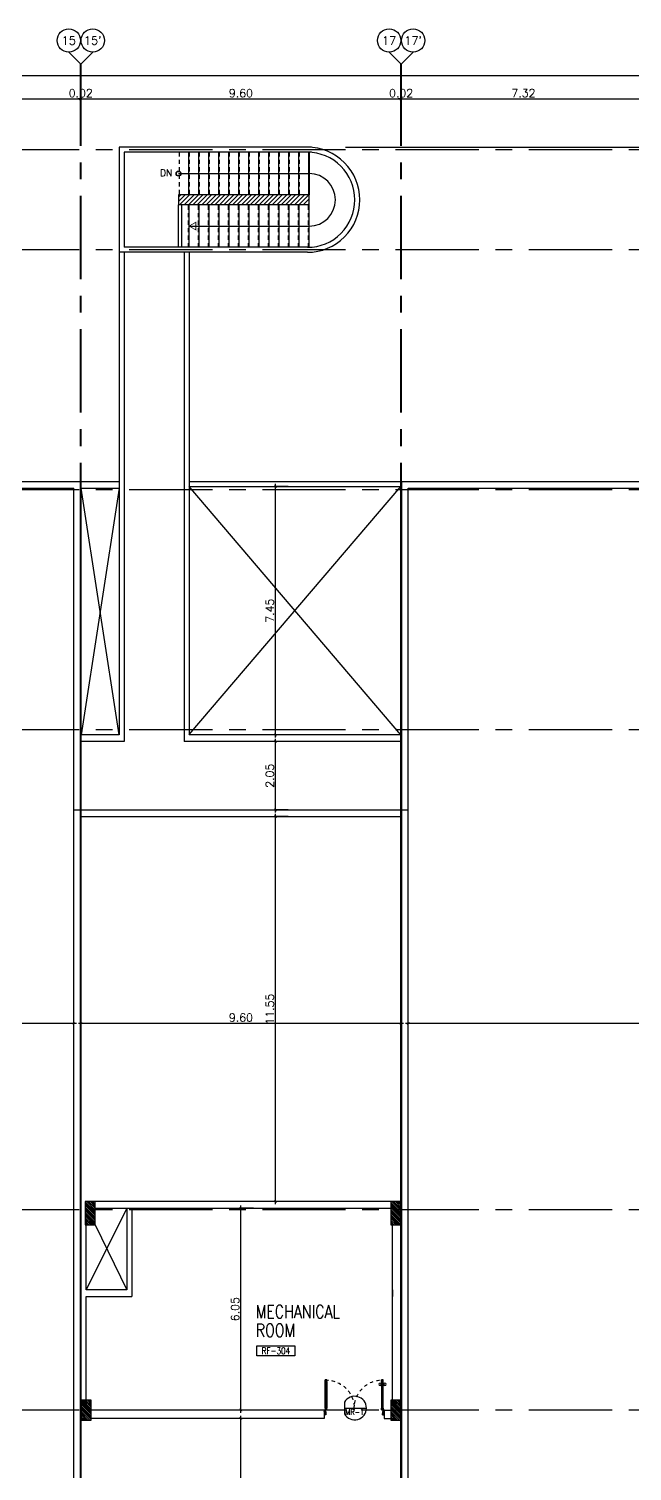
# Model space of a CAD drawing. Extents: x 88854 to 89144, y 39922 to 40011.
# Drawn here: x 89089.3 to 89107.41, y 39967.78 to 40011.04 of the extents above; entities that cross this region are included whole.
import ezdxf
from ezdxf.enums import TextEntityAlignment as Align

# ---------------------------------------------------------------- set-up
doc = ezdxf.new("R2010")
doc.units = 0
doc.header["$MEASUREMENT"] = 0
doc.header["$PDMODE"] = 34
for name, pattern in [('CENTERX2', [4, 2.5, -0.5, 0.5, -0.5]), ('HIDDEN', [0.375, 0.25, -0.125]), ('HIDDEN2', [0.1875, 0.125, -0.0625])]:
    doc.linetypes.add(name, pattern=pattern)
doc.layers.get('0').update_dxf_attribs({"linetype": 'CONTINUOUS'})
doc.layers.get('DEFPOINTS').update_dxf_attribs({"linetype": 'CONTINUOUS'})
for name, color, linetype in [('AX-CR', 2, 'CONTINUOUS'), ('AX-DIM', 4, 'CONTINUOUS'), ('AX-TXT', 2, 'CONTINUOUS'), ('AXES', 11, 'CENTERX2'), ('COL', 6, 'CONTINUOUS'), ('DOOR', 7, 'CONTINUOUS'), ('DOOR-CR', 4, 'CONTINUOUS'), ('DOOR-NO', 3, 'CONTINUOUS'), ('EJ', 9, 'CONTINUOUS'), ('HAT', 8, 'CONTINUOUS'), ('Hatch', 11, 'CONTINUOUS'), ('RM-BOX', 4, 'CONTINUOUS'), ('RM-NAME', 5, 'CONTINUOUS'), ('RM-NO', 5, 'CONTINUOUS'), ('ROOF', 2, 'CONTINUOUS'), ('SHAFT', 4, 'CONTINUOUS'), ('STR', 5, 'CONTINUOUS'), ('TXT', 2, 'CONTINUOUS'), ('WALL', 2, 'CONTINUOUS')]:
    doc.layers.add(name, color=color, linetype=linetype)
doc.styles.add('ROMANS', font='ROMANS.shx')
doc.dimstyles.new('DIM-OUT', dxfattribs={"dimscale": 0, "dimtxt": 0.24, "dimasz": 0.08, "dimexe": 0.02, "dimexo": 0.02, "dimgap": 0.05, "dimtad": 1, "dimzin": 0, "dimdsep": 46, "dimtxsty": 'ROMANS', "dimblk1": 'ARCHTICK', "dimblk2": 'ARCHTICK', "dimsah": 1, "dimcen": 0.01, "dimdle": 0.08, "dimclrd": 4, "dimclre": 4, "dimclrt": 2, "dimadec": 0, "dimazin": 0, "dimtp": 2, "dimtm": 2, "dimtfac": 0.114286, "dimtix": 1, "dimtmove": 2, "dimatfit": 3, "dimldrblk": 'ARCHTICK', "dimfxl": 0, "dimtolj": 1, "dimtzin": 0, "dimarcsym": 0})

# ---------------------------------------------------------------- blocks, each defined once
blk = doc.blocks.new('RM1')
at = {"layer": 'RM-BOX'}
blk.add_lwpolyline([(570, -200), (-570, -200), (-570, -500), (570, -500)], close=True, dxfattribs=at)
at = {"layer": 'RM-NAME', "style": 'ROMANS'}
for tag, p in [('ROOMNAME1', (0, 324)), ('ROOMNAME2', (0, 0))]:
    blk.add_attdef(tag, text='', height=200, dxfattribs=at).set_placement(p, align=Align.MIDDLE)
at = {"layer": 'RM-NO', "style": 'ROMANS', "width": 0.8}
blk.add_attdef('ROOMNO', text='', height=200, dxfattribs=at).set_placement((0, -350), align=Align.MIDDLE)
blk = doc.blocks.new('DD1')
at = {"layer": 'DOOR-CR'}
blk.add_line((-308, 0), (353, 0), dxfattribs=at)
blk.add_lwpolyline([(-308, -173, 3.820224), (-308, 173)], format="xyb", close=True, dxfattribs=at)
at = {"layer": 'DOOR-NO', "style": 'ROMANS', "width": 0.8}
for tag, p in [('G', (0, 142)), ('000', (0, -141))]:
    blk.add_attdef(tag, text='', height=204, dxfattribs=at).set_placement(p, align=Align.MIDDLE)
blk = doc.blocks.new('A$C272A55A0')
at = {"layer": 'DOOR', "color": 0, "linetype": 'ByBlock'}
for p, q in [((0, 900), (0, 1050)), ((50, 1050), (0, 1050)), ((0, 900), (25, 900)), ((25, 950), (50, 950)), ((25, 900), (25, 950)), ((75, 900), (25, 900)), ((25, 850), (25, 900)), ((58, 870), (42, 870)), ((42, 870), (42, 850)), ((50, 950), (50, 1050)), ((58, 850), (58, 870)), ((75, 900), (75, 850)), ((1725, 900), (1775, 900)), ((1725, 900), (1725, 850)), ((1742, 870), (1758, 870)), ((1742, 850), (1742, 870)), ((1750, 950), (1750, 1050)), ((1750, 1050), (1800, 1050)), ((1775, 950), (1750, 950)), ((1758, 870), (1758, 850)), ((1775, 900), (1775, 950)), ((1800, 900), (1775, 900)), ((1775, 850), (1775, 900)), ((1800, 1050), (1800, 900)), ((42, 850), (25, 850)), ((75, 850), (58, 850)), ((1725, 850), (1742, 850)), ((1758, 850), (1775, 850)), ((25, 50), (42, 50)), ((25, 50), (25, 0)), ((25, 0), (75, 0)), ((75, 0), (25, 0)), ((42, 50), (42, 30)), ((42, 30), (58, 30)), ((58, 50), (75, 50)), ((58, 50), (58, 30)), ((75, 50), (75, 0)), ((1718, 160), (1709, 160)), ((1709, 95), (1709, 160)), ((1718, 95), (1709, 95)), ((1725, 173), (1718, 173)), ((1718, 173), (1718, 83)), ((1718, 95), (1718, 160)), ((1725, 83), (1718, 83)), ((1742, 50), (1725, 50)), ((1725, 50), (1725, 0)), ((1775, 0), (1725, 0)), ((1725, 0), (1775, 0)), ((1742, 50), (1742, 30)), ((1758, 30), (1742, 30)), ((1775, 50), (1758, 50)), ((1758, 50), (1758, 30)), ((1775, 173), (1782, 173)), ((1775, 83), (1782, 83)), ((1775, 50), (1775, 0)), ((1782, 173), (1782, 83)), ((1782, 160), (1791, 160)), ((1782, 95), (1782, 160)), ((1782, 95), (1791, 95)), ((1791, 95), (1791, 160))]:
    blk.add_line(p, q, dxfattribs=at)
at = {"layer": 'DOOR', "color": 9, "linetype": 'ByBlock'}
for p, q in [((50, 1050), (0, 1010)), ((50, 1050), (0, 937)), ((50, 1050), (37, 950)), ((1750, 1050), (1800, 1010)), ((1750, 1050), (1800, 937)), ((1750, 1050), (1763, 950))]:
    blk.add_line(p, q, dxfattribs=at)
at = {"layer": 'DOOR', "linetype": 'ByBlock'}
for p, q in [((25, 850), (25, 50)), ((42, 850), (42, 50)), ((58, 850), (58, 50)), ((75, 50), (75, 850)), ((1725, 50), (1725, 850)), ((1742, 850), (1742, 50)), ((1758, 850), (1758, 50)), ((1775, 850), (1775, 50))]:
    blk.add_line(p, q, dxfattribs=at)
at = {"layer": 'DOOR', "color": 0, "linetype": 'ByBlock'}
for centre in [(1676, 128), (1824, 128)]:
    blk.add_circle(centre, 32.4, dxfattribs=at)
at = {"layer": 'DOOR', "color": 9, "linetype": 'ByBlock'}
for centre, radius, start, end in [((50, 1050), 54.4, 203.2074, 270), ((50, 1050), 74.4, 227.7764, 270), ((50, 1050), 94.4, 238.0182, 270), ((50, 1050), 114, 244.0838, 257.3774), ((50, 1050), 134, 248.1598, 259.28), ((50, 1050), 154, 251.1053, 256.2858), ((50, 1050), 34.4, 180, 270), ((50, 1050), 14.4, 180, 270), ((1750, 1050), 14.4, 270, 0), ((1750, 1050), 34.4, 270, 0), ((1750, 1050), 54.4, 270, 336.7926), ((1750, 1050), 74.4, 270, 312.2236), ((1750, 1050), 94.4, 270, 301.9818), ((1750, 1050), 114, 282.6226, 295.9162), ((1750, 1050), 134, 280.72, 291.8402), ((1750, 1050), 154, 283.7142, 288.8947)]:
    blk.add_arc(centre, radius, start, end, dxfattribs=at)
at = {"layer": 'DOOR', "linetype": 'HIDDEN', "ltscale": 0.5}
for centre, start, end in [((50, 851), 268.3174, 3.2965), ((1750, 851), 176.7035, 271.6826)]:
    blk.add_arc(centre, 851, start, end, dxfattribs=at)
at = {"layer": 'WALL', "linetype": 'ByBlock'}
blk.add_line((1800, 900), (1800, 1050), dxfattribs=at)
blk = doc.blocks.new('_ARCHTICK')
at = {"color": 0, "linetype": 'ByBlock', "const_width": 0.15}
blk.add_lwpolyline([(-0.5, -0.5), (0.5, 0.5)], dxfattribs=at)
blk = doc.blocks.new('*D160')
at = {"layer": 'AX-DIM', "color": 4, "lineweight": -2}
for p, q in [((89097.082, 39997.309), (89096.682, 39997.309)), ((89096.702, 39989.779), (89096.702, 39997.389)), ((89097.082, 39989.859), (89096.682, 39989.859))]:
    blk.add_line(p, q, dxfattribs=at)
at = {"layer": 'DEFPOINTS', "color": 0}
for p in [(89096.702, 39997.309), (89097.102, 39997.309), (89097.102, 39989.859)]:
    blk.add_point(p, dxfattribs=at)
at = {"layer": 'AX-DIM', "color": 4, "lineweight": -2, "xscale": 0.08, "yscale": 0.08, "zscale": 0.08}
for p, rotation in [((89096.702, 39997.309), 90), ((89096.702, 39989.859), 270)]:
    blk.add_blockref('_ARCHTICK', p, dxfattribs=dict(at, rotation=rotation))
at = {"layer": 'AX-DIM', "color": 2, "insert": (89096.532, 39993.584), "char_height": 0.24, "attachment_point": 5, "rotation": 90, "style": 'ROMANS'}
blk.add_mtext('\\A1;7.45', dxfattribs=at)
blk = doc.blocks.new('*D161')
at = {"layer": 'AX-DIM', "color": 4, "lineweight": -2}
for p, q in [((89097.082, 39989.659), (89096.682, 39989.659)), ((89096.702, 39987.529), (89096.702, 39989.739)), ((89097.082, 39987.609), (89096.682, 39987.609))]:
    blk.add_line(p, q, dxfattribs=at)
at = {"layer": 'DEFPOINTS', "color": 0}
for p in [(89096.702, 39989.659), (89097.102, 39989.659), (89097.102, 39987.609)]:
    blk.add_point(p, dxfattribs=at)
at = {"layer": 'AX-DIM', "color": 4, "lineweight": -2, "xscale": 0.08, "yscale": 0.08, "zscale": 0.08}
for p, rotation in [((89096.702, 39989.659), 90), ((89096.702, 39987.609), 270)]:
    blk.add_blockref('_ARCHTICK', p, dxfattribs=dict(at, rotation=rotation))
at = {"layer": 'AX-DIM', "color": 2, "insert": (89096.532, 39988.634), "char_height": 0.24, "attachment_point": 5, "rotation": 90, "style": 'ROMANS'}
blk.add_mtext('\\A1;2.05', dxfattribs=at)
blk = doc.blocks.new('*D162')
at = {"layer": 'AX-DIM', "color": 4, "lineweight": -2}
for p, q in [((89097.082, 39987.409), (89096.682, 39987.409)), ((89096.702, 39975.779), (89096.702, 39987.489)), ((89097.082, 39975.859), (89096.682, 39975.859))]:
    blk.add_line(p, q, dxfattribs=at)
at = {"layer": 'DEFPOINTS', "color": 0}
for p in [(89096.702, 39987.409), (89097.102, 39987.409), (89097.102, 39975.859)]:
    blk.add_point(p, dxfattribs=at)
at = {"layer": 'AX-DIM', "color": 4, "lineweight": -2, "xscale": 0.08, "yscale": 0.08, "zscale": 0.08}
for p, rotation in [((89096.702, 39987.409), 90), ((89096.702, 39975.859), 270)]:
    blk.add_blockref('_ARCHTICK', p, dxfattribs=dict(at, rotation=rotation))
at = {"layer": 'AX-DIM', "color": 2, "insert": (89096.532, 39981.634), "char_height": 0.24, "attachment_point": 5, "rotation": 90, "style": 'ROMANS'}
blk.add_mtext('\\A1;11.55', dxfattribs=at)
blk = doc.blocks.new('*D163')
at = {"layer": 'AX-DIM', "color": 4, "lineweight": -2}
for p, q in [((89096.04, 39975.659), (89095.64, 39975.659)), ((89095.66, 39969.529), (89095.66, 39975.739)), ((89096.04, 39969.609), (89095.64, 39969.609))]:
    blk.add_line(p, q, dxfattribs=at)
at = {"layer": 'DEFPOINTS', "color": 0}
for p in [(89095.66, 39975.659), (89096.06, 39975.659), (89096.06, 39969.609)]:
    blk.add_point(p, dxfattribs=at)
at = {"layer": 'AX-DIM', "color": 4, "lineweight": -2, "xscale": 0.08, "yscale": 0.08, "zscale": 0.08}
for p, rotation in [((89095.66, 39975.659), 90), ((89095.66, 39969.609), 270)]:
    blk.add_blockref('_ARCHTICK', p, dxfattribs=dict(at, rotation=rotation))
at = {"layer": 'AX-DIM', "color": 2, "insert": (89095.49, 39972.634), "char_height": 0.24, "attachment_point": 5, "rotation": 90, "style": 'ROMANS'}
blk.add_mtext('\\A1;6.05', dxfattribs=at)
blk = doc.blocks.new('*D164')
at = {"layer": 'AX-DIM', "color": 4, "lineweight": -2}
for p, q in [((89096.04, 39969.359), (89095.64, 39969.359)), ((89095.66, 39959.759), (89095.66, 39969.439)), ((89096.04, 39959.839), (89095.64, 39959.839))]:
    blk.add_line(p, q, dxfattribs=at)
at = {"layer": 'DEFPOINTS', "color": 0}
for p in [(89095.66, 39969.359), (89096.06, 39969.359), (89096.06, 39959.839)]:
    blk.add_point(p, dxfattribs=at)
at = {"layer": 'AX-DIM', "color": 4, "lineweight": -2, "xscale": 0.08, "yscale": 0.08, "zscale": 0.08}
for p, rotation in [((89095.66, 39969.359), 90), ((89095.66, 39959.839), 270)]:
    blk.add_blockref('_ARCHTICK', p, dxfattribs=dict(at, rotation=rotation))
at = {"layer": 'AX-DIM', "color": 2, "insert": (89095.49, 39964.599), "char_height": 0.24, "attachment_point": 5, "rotation": 90, "style": 'ROMANS'}
blk.add_mtext('\\A1;9.52', dxfattribs=at)
blk = doc.blocks.new('*D188')
at = {"layer": 'AX-DIM', "color": 4, "lineweight": -2}
for p, q in [((89100.605, 39981.209), (89133.015, 39981.209)), ((89100.685, 39980.829), (89100.685, 39981.229)), ((89132.935, 39980.829), (89132.935, 39981.229))]:
    blk.add_line(p, q, dxfattribs=at)
at = {"layer": 'DEFPOINTS', "color": 0}
for p in [(89132.935, 39981.209), (89100.685, 39980.809), (89132.935, 39980.809)]:
    blk.add_point(p, dxfattribs=at)
at = {"layer": 'AX-DIM', "color": 4, "lineweight": -2, "xscale": 0.08, "yscale": 0.08, "zscale": 0.08, "rotation": 180}
blk.add_blockref('_ARCHTICK', (89100.685, 39981.209), dxfattribs=at)
at = {"layer": 'AX-DIM', "color": 4, "lineweight": -2, "xscale": 0.08, "yscale": 0.08, "zscale": 0.08}
blk.add_blockref('_ARCHTICK', (89132.935, 39981.209), dxfattribs=at)
at = {"layer": 'AX-DIM', "color": 2, "insert": (89116.81, 39981.379), "char_height": 0.24, "attachment_point": 5, "style": 'ROMANS'}
blk.add_mtext('\\A1;32.25', dxfattribs=at)
blk = doc.blocks.new('*D189')
at = {"layer": 'AX-DIM', "color": 4, "lineweight": -2}
for p, q in [((89090.785, 39981.21), (89100.545, 39981.21)), ((89090.865, 39980.83), (89090.865, 39981.23)), ((89100.465, 39980.83), (89100.465, 39981.23))]:
    blk.add_line(p, q, dxfattribs=at)
at = {"layer": 'DEFPOINTS', "color": 0}
for p in [(89100.465, 39981.21), (89090.865, 39980.81), (89100.465, 39980.81)]:
    blk.add_point(p, dxfattribs=at)
at = {"layer": 'AX-DIM', "color": 4, "lineweight": -2, "xscale": 0.08, "yscale": 0.08, "zscale": 0.08, "rotation": 180}
blk.add_blockref('_ARCHTICK', (89090.865, 39981.21), dxfattribs=at)
at = {"layer": 'AX-DIM', "color": 4, "lineweight": -2, "xscale": 0.08, "yscale": 0.08, "zscale": 0.08}
blk.add_blockref('_ARCHTICK', (89100.465, 39981.21), dxfattribs=at)
at = {"layer": 'AX-DIM', "color": 2, "insert": (89095.665, 39981.38), "char_height": 0.24, "attachment_point": 5, "style": 'ROMANS'}
blk.add_mtext('\\A1;9.60', dxfattribs=at)
blk = doc.blocks.new('*D190')
at = {"layer": 'AX-DIM', "color": 4, "lineweight": -2}
for p, q in [((89058.69, 39981.21), (89090.725, 39981.21)), ((89058.77, 39980.83), (89058.77, 39981.23)), ((89090.645, 39980.83), (89090.645, 39981.23))]:
    blk.add_line(p, q, dxfattribs=at)
at = {"layer": 'DEFPOINTS', "color": 0}
for p in [(89090.645, 39981.21), (89058.77, 39980.81), (89090.645, 39980.81)]:
    blk.add_point(p, dxfattribs=at)
at = {"layer": 'AX-DIM', "color": 4, "lineweight": -2, "xscale": 0.08, "yscale": 0.08, "zscale": 0.08, "rotation": 180}
blk.add_blockref('_ARCHTICK', (89058.77, 39981.21), dxfattribs=at)
at = {"layer": 'AX-DIM', "color": 4, "lineweight": -2, "xscale": 0.08, "yscale": 0.08, "zscale": 0.08}
blk.add_blockref('_ARCHTICK', (89090.645, 39981.21), dxfattribs=at)
at = {"layer": 'AX-DIM', "color": 2, "insert": (89074.708, 39981.38), "char_height": 0.24, "attachment_point": 5, "style": 'ROMANS'}
blk.add_mtext('\\A1;31.88', dxfattribs=at)
blk = doc.blocks.new('*D193')
at = {"layer": 'AX-DIM', "color": 4, "lineweight": -2}
for p, q in [((89100.405, 40008.938), (89107.89, 40008.938)), ((89100.485, 40008.558), (89100.485, 40008.958)), ((89107.81, 40008.558), (89107.81, 40008.958))]:
    blk.add_line(p, q, dxfattribs=at)
at = {"layer": 'DEFPOINTS', "color": 0}
for p in [(89107.81, 40008.938), (89100.485, 40008.538), (89107.81, 40008.538)]:
    blk.add_point(p, dxfattribs=at)
at = {"layer": 'AX-DIM', "color": 4, "lineweight": -2, "xscale": 0.08, "yscale": 0.08, "zscale": 0.08, "rotation": 180}
blk.add_blockref('_ARCHTICK', (89100.485, 40008.938), dxfattribs=at)
at = {"layer": 'AX-DIM', "color": 4, "lineweight": -2, "xscale": 0.08, "yscale": 0.08, "zscale": 0.08}
blk.add_blockref('_ARCHTICK', (89107.81, 40008.938), dxfattribs=at)
at = {"layer": 'AX-DIM', "color": 2, "insert": (89104.148, 40009.108), "char_height": 0.24, "attachment_point": 5, "style": 'ROMANS'}
blk.add_mtext('\\A1;7.32', dxfattribs=at)
blk = doc.blocks.new('C11')
at = {"layer": 'HAT'}
h = blk.add_hatch(dxfattribs=at)
h.set_pattern_fill('ANSI31', color=256, scale=300, style=0)
h.set_pattern_definition([(45, (-248556.182, -75061.005), (-26.5165043, 26.5165043), [])])
h.paths.add_polyline_path([(300, 700), (0, 700), (0, 350), (300, 350)])
h.paths.add_polyline_path([(300, 350), (0, 350), (0, 0), (300, 0)])
at = {"layer": 'COL'}
blk.add_lwpolyline([(300, 700), (300, 0), (0, 0), (0, 700)], close=True, dxfattribs=at)
blk = doc.blocks.new('AXU')
at = {"layer": 'AX-CR'}
blk.add_circle((0, 350), 350, dxfattribs=at)
at = {"layer": 'AX-TXT', "style": 'ROMANS'}
blk.add_attdef('AX', text='', height=250, dxfattribs=at).set_placement((0, 350), align=Align.MIDDLE)
blk = doc.blocks.new('*D240')
at = {"layer": 'AX-DIM', "color": 4, "lineweight": -2}
for p, q in [((89100.465, 40008.938), (89100.385, 40008.938)), ((89100.465, 40008.558), (89100.465, 40008.958)), ((89100.465, 40008.938), (89100.485, 40008.938)), ((89100.485, 40008.558), (89100.485, 40008.958)), ((89100.485, 40008.938), (89100.565, 40008.938))]:
    blk.add_line(p, q, dxfattribs=at)
at = {"layer": 'DEFPOINTS', "color": 0}
for p in [(89100.485, 40008.938), (89100.465, 40008.538), (89100.485, 40008.538)]:
    blk.add_point(p, dxfattribs=at)
at = {"layer": 'AX-DIM', "color": 4, "lineweight": -2, "xscale": 0.08, "yscale": 0.08, "zscale": 0.08}
blk.add_blockref('_ARCHTICK', (89100.465, 40008.938), dxfattribs=at)
at = {"layer": 'AX-DIM', "color": 4, "lineweight": -2, "xscale": 0.08, "yscale": 0.08, "zscale": 0.08, "rotation": 180}
blk.add_blockref('_ARCHTICK', (89100.485, 40008.938), dxfattribs=at)
at = {"layer": 'AX-DIM', "color": 2, "insert": (89100.475, 40009.108), "char_height": 0.24, "attachment_point": 5, "style": 'ROMANS'}
blk.add_mtext('\\A1;0.02', dxfattribs=at)
blk = doc.blocks.new('*D241')
at = {"layer": 'AX-DIM', "color": 4, "lineweight": -2}
for p, q in [((89090.845, 40008.938), (89090.765, 40008.938)), ((89090.845, 40008.558), (89090.845, 40008.958)), ((89090.845, 40008.938), (89090.865, 40008.938)), ((89090.865, 40008.558), (89090.865, 40008.958)), ((89090.865, 40008.938), (89090.945, 40008.938))]:
    blk.add_line(p, q, dxfattribs=at)
at = {"layer": 'DEFPOINTS', "color": 0}
for p in [(89090.865, 40008.938), (89090.845, 40008.538), (89090.865, 40008.538)]:
    blk.add_point(p, dxfattribs=at)
at = {"layer": 'AX-DIM', "color": 4, "lineweight": -2, "xscale": 0.08, "yscale": 0.08, "zscale": 0.08}
blk.add_blockref('_ARCHTICK', (89090.845, 40008.938), dxfattribs=at)
at = {"layer": 'AX-DIM', "color": 4, "lineweight": -2, "xscale": 0.08, "yscale": 0.08, "zscale": 0.08, "rotation": 180}
blk.add_blockref('_ARCHTICK', (89090.865, 40008.938), dxfattribs=at)
at = {"layer": 'AX-DIM', "color": 2, "insert": (89090.855, 40009.108), "char_height": 0.24, "attachment_point": 5, "style": 'ROMANS'}
blk.add_mtext('\\A1;0.02', dxfattribs=at)
blk = doc.blocks.new('*D242')
at = {"layer": 'AX-DIM', "color": 4, "lineweight": -2}
for p, q in [((89090.785, 40008.938), (89100.545, 40008.938)), ((89090.865, 40008.558), (89090.865, 40008.958)), ((89100.465, 40008.558), (89100.465, 40008.958))]:
    blk.add_line(p, q, dxfattribs=at)
at = {"layer": 'DEFPOINTS', "color": 0}
for p in [(89100.465, 40008.938), (89090.865, 40008.538), (89100.465, 40008.538)]:
    blk.add_point(p, dxfattribs=at)
at = {"layer": 'AX-DIM', "color": 4, "lineweight": -2, "xscale": 0.08, "yscale": 0.08, "zscale": 0.08, "rotation": 180}
blk.add_blockref('_ARCHTICK', (89090.865, 40008.938), dxfattribs=at)
at = {"layer": 'AX-DIM', "color": 4, "lineweight": -2, "xscale": 0.08, "yscale": 0.08, "zscale": 0.08}
blk.add_blockref('_ARCHTICK', (89100.465, 40008.938), dxfattribs=at)
at = {"layer": 'AX-DIM', "color": 2, "insert": (89095.665, 40009.108), "char_height": 0.24, "attachment_point": 5, "style": 'ROMANS'}
blk.add_mtext('\\A1;9.60', dxfattribs=at)
blk = doc.blocks.new('*D243')
at = {"layer": 'AX-DIM', "color": 4, "lineweight": -2}
for p, q in [((89076.49, 40008.938), (89090.925, 40008.938)), ((89076.57, 40008.558), (89076.57, 40008.958)), ((89090.845, 40008.558), (89090.845, 40008.958))]:
    blk.add_line(p, q, dxfattribs=at)
at = {"layer": 'DEFPOINTS', "color": 0}
for p in [(89090.845, 40008.938), (89076.57, 40008.538), (89090.845, 40008.538)]:
    blk.add_point(p, dxfattribs=at)
at = {"layer": 'AX-DIM', "color": 4, "lineweight": -2, "xscale": 0.08, "yscale": 0.08, "zscale": 0.08, "rotation": 180}
blk.add_blockref('_ARCHTICK', (89076.57, 40008.938), dxfattribs=at)
at = {"layer": 'AX-DIM', "color": 4, "lineweight": -2, "xscale": 0.08, "yscale": 0.08, "zscale": 0.08}
blk.add_blockref('_ARCHTICK', (89090.845, 40008.938), dxfattribs=at)
at = {"layer": 'AX-DIM', "color": 2, "insert": (89083.708, 40009.108), "char_height": 0.24, "attachment_point": 5, "style": 'ROMANS'}
blk.add_mtext('\\A1;14.28', dxfattribs=at)
blk = doc.blocks.new('*D246')
at = {"layer": 'AX-DIM', "color": 4, "lineweight": -2}
for p, q in [((89142.11, 40007.564), (89142.11, 39997.379)), ((89098.804, 40007.484), (89142.13, 40007.484)), ((89141.43, 39997.459), (89142.13, 39997.459))]:
    blk.add_line(p, q, dxfattribs=at)
at = {"layer": 'DEFPOINTS', "color": 0}
for p in [(89098.784, 40007.484), (89141.41, 39997.459), (89142.11, 39997.459)]:
    blk.add_point(p, dxfattribs=at)
at = {"layer": 'AX-DIM', "color": 4, "lineweight": -2, "xscale": 0.08, "yscale": 0.08, "zscale": 0.08}
for p, rotation in [((89142.11, 40007.484), 90), ((89142.11, 39997.459), 270)]:
    blk.add_blockref('_ARCHTICK', p, dxfattribs=dict(at, rotation=rotation))
at = {"layer": 'AX-DIM', "color": 2, "insert": (89141.94, 40002.472), "char_height": 0.24, "attachment_point": 5, "rotation": 90, "style": 'ROMANS'}
blk.add_mtext('\\A1;10.03', dxfattribs=at)
blk = doc.blocks.new('*D248')
at = {"layer": 'AX-DIM', "color": 4, "lineweight": -2}
for p, q in [((89016.2, 40009.638), (89133.34, 40009.638)), ((89016.28, 40009.258), (89016.28, 40009.658)), ((89133.26, 39997.479), (89133.26, 40009.658))]:
    blk.add_line(p, q, dxfattribs=at)
at = {"layer": 'DEFPOINTS', "color": 0}
for p in [(89133.26, 40009.638), (89016.28, 40009.238), (89133.26, 39997.459)]:
    blk.add_point(p, dxfattribs=at)
at = {"layer": 'AX-DIM', "color": 4, "lineweight": -2, "xscale": 0.08, "yscale": 0.08, "zscale": 0.08, "rotation": 180}
blk.add_blockref('_ARCHTICK', (89016.28, 40009.638), dxfattribs=at)
at = {"layer": 'AX-DIM', "color": 4, "lineweight": -2, "xscale": 0.08, "yscale": 0.08, "zscale": 0.08}
blk.add_blockref('_ARCHTICK', (89133.26, 40009.638), dxfattribs=at)
at = {"layer": 'AX-DIM', "color": 2, "insert": (89074.77, 40009.808), "char_height": 0.24, "attachment_point": 5, "style": 'ROMANS'}
blk.add_mtext('\\A1;116.98', dxfattribs=at)

msp = doc.modelspace()

# ---------------------------------------------------------------- hatches: boundary and pattern name
at = {"layer": 'HAT'}
h = msp.add_hatch(dxfattribs=at)
h.set_pattern_fill('ANSI31', color=256, scale=300, style=0)
h.set_pattern_definition([(135, (89339.84585, 39900.098434), (0.0265165043, 0.0265165043), [])])
h.paths.add_polyline_path([(89090.9897, 39975.8594), (89091.2897, 39975.8594), (89091.2897, 39975.5094), (89090.9897, 39975.5094)])
h.paths.add_polyline_path([(89090.9897, 39975.5094), (89091.2897, 39975.5094), (89091.2897, 39975.1594), (89090.9897, 39975.1594)])
h = msp.add_hatch(dxfattribs=at)
h.set_pattern_fill('ANSI31', color=256, scale=300, style=0)
h.set_pattern_definition([(135, (89340.04158, 39914.598434), (0.0265165043, 0.0265165043), [])])
h.paths.add_polyline_path([(89090.8654, 39969.9094), (89091.1654, 39969.9094), (89091.1654, 39969.6094), (89090.8654, 39969.6094)])
h.paths.add_polyline_path([(89090.8654, 39969.6094), (89091.1654, 39969.6094), (89091.1654, 39969.3094), (89090.8654, 39969.3094)])
h = msp.add_hatch(dxfattribs=at)
h.set_pattern_fill('ANSI31', color=256, scale=0.3, style=0)
h.set_pattern_definition([(135, (89349.34158, 39914.598434), (0.0265165043, 0.0265165043), [])])
h.paths.add_polyline_path([(89100.1654, 39969.9094), (89100.4654, 39969.9094), (89100.4654, 39969.6094), (89100.1654, 39969.6094)])
h.paths.add_polyline_path([(89100.1654, 39969.6094), (89100.4654, 39969.6094), (89100.4654, 39969.3094), (89100.1654, 39969.3094)])
at = {"layer": 'Hatch', "linetype": 'Continuous'}
h = msp.add_hatch(dxfattribs=at)
h.set_pattern_fill('ANSI31', color=256, scale=0.75, style=0)
h.set_pattern_definition([(45, (197.69514, 9.90988), (-0.06629126074, 0.06629126074), [])])
h.paths.add_polyline_path([(89095.6854, 40006.0594), (89093.7906, 40006.0594), (89093.7906, 40005.7594), (89095.6854, 40005.7594)])
h.paths.add_polyline_path([(89097.7106, 40006.0594), (89095.6854, 40006.0594), (89095.6854, 40005.7594), (89097.7106, 40005.7594)])

# ---------------------------------------------------------------- linework, layer by layer
at = {"layer": 'AXES'}
for p, q in [((89090.8454, 40009.9878), (89090.4954, 40010.3378)), ((89090.8654, 40009.9878), (89091.2154, 40010.3378)), ((89100.4654, 40009.9878), (89100.1154, 40010.3378)), ((89100.4854, 40009.9878), (89100.8354, 40010.3378)), ((89090.8454, 39931.5251), (89090.8454, 40009.9878)), ((89090.8654, 39931.5251), (89090.8654, 40009.9878)), ((89100.4654, 39931.5251), (89100.4654, 40009.9878)), ((89100.4654, 39931.5251), (89100.4654, 40009.9878)), ((89100.4854, 39931.5251), (89100.4854, 40009.9878)), ((89100.4854, 39931.5251), (89100.4854, 40009.9878)), ((89142.8097, 40007.4094), (89074.7697, 40007.4094)), ((89142.8097, 40004.4094), (89074.7697, 40004.4094)), ((89142.8097, 39997.2094), (89074.7697, 39997.2094)), ((89142.8097, 39990.0094), (89074.7697, 39990.0094)), ((89142.8097, 39975.6094), (89074.7697, 39975.6094)), ((89142.8097, 39969.6094), (89074.7697, 39969.6094))]:
    msp.add_line(p, q, dxfattribs=at)
at = {"layer": 'COL'}
for p, q in [((89100.1654, 39975.8594), (89091.2897, 39975.8594)), ((89091.2897, 39975.6594), (89100.1654, 39975.6594)), ((89092.2404, 39973.2094), (89091.0154, 39973.2094)), ((89091.0154, 39973.0094), (89092.3904, 39973.0094))]:
    msp.add_line(p, q, dxfattribs=at)
for points in [[(89090.9897, 39975.8594), (89090.9897, 39975.1594), (89091.2897, 39975.1594), (89091.2897, 39975.8594)], [(89090.8654, 39969.9094), (89090.8654, 39969.3094), (89091.1654, 39969.3094), (89091.1654, 39969.9094)], [(89100.1654, 39969.9094), (89100.1654, 39969.3094), (89100.4654, 39969.3094), (89100.4654, 39969.9094)]]:
    msp.add_lwpolyline(points, close=True, dxfattribs=at)
at = {"layer": 'EJ', "color": 8}
for p, q in [((89100.4654, 39938.1394), (89100.4654, 39997.3094)), ((89100.4854, 39938.1394), (89100.4854, 39997.4594)), ((89090.8454, 39987.4094), (89090.8454, 39989.6594)), ((89090.8654, 39987.4094), (89090.8654, 39989.6594)), ((89090.8454, 39975.8594), (89090.8454, 39987.4094)), ((89090.8654, 39975.8594), (89090.8654, 39987.4094)), ((89100.4854, 39987.4094), (89100.4854, 39969.3594)), ((89090.8654, 39973.2094), (89090.8654, 39975.8594)), ((89090.8454, 39969.9094), (89090.8454, 39975.1594)), ((89090.8454, 39973.1344), (89090.8454, 39969.8594)), ((89090.8654, 39969.9094), (89090.8654, 39973.0094))]:
    msp.add_line(p, q, dxfattribs=at)
at = {"layer": 'ROOF'}
for p, q in [((89092.0104, 40007.4844), (89092.0104, 40004.3344)), ((89097.7859, 40007.4844), (89092.0104, 40007.4844)), ((89092.1604, 40007.3344), (89092.1604, 40004.4844)), ((89097.7859, 40007.3344), (89092.1604, 40007.3344)), ((89093.7906, 40006.0594), (89093.7906, 40005.7594)), ((89097.7106, 40006.0594), (89093.7906, 40006.0594)), ((89097.7106, 40005.7594), (89097.7106, 40006.0594)), ((89093.7906, 40004.4844), (89093.7906, 40005.7594)), ((89097.7106, 40005.7594), (89093.7906, 40005.7594)), ((89093.8906, 40004.4844), (89093.8906, 40005.7594)), ((89092.0104, 40004.3344), (89092.0104, 39989.8594)), ((89097.6617, 40004.3344), (89092.0104, 40004.3344)), ((89097.6617, 40004.4844), (89092.1604, 40004.4844)), ((89092.1604, 40004.3344), (89092.1604, 39989.6594)), ((89093.9604, 40004.3344), (89093.9604, 39989.6594)), ((89094.1104, 40004.3344), (89094.1104, 39989.8594)), ((89061.2907, 39997.4594), (89092.0104, 39997.4594)), ((89067.9657, 39997.2594), (89090.6454, 39997.2594)), ((89090.6454, 39938.3394), (89090.6454, 39997.2594)), ((89090.8454, 39938.3394), (89090.8454, 39997.4594)), ((89090.8654, 39989.8594), (89090.8654, 39997.4594)), ((89090.8654, 39997.2594), (89092.0104, 39997.2594)), ((89094.1104, 39997.4594), (89133.1354, 39997.4594)), ((89094.1104, 39997.3094), (89100.4654, 39997.3094)), ((89100.4854, 39997.4594), (89100.4854, 39938.1394)), ((89100.6854, 39997.2594), (89132.9354, 39997.2594)), ((89100.6854, 39938.3394), (89100.6854, 39997.2594)), ((89092.0104, 39989.8594), (89090.8654, 39989.8594)), ((89100.4654, 39989.8594), (89094.1104, 39989.8594)), ((89100.4654, 39989.8594), (89100.4654, 39989.6594)), ((89092.1604, 39989.6594), (89090.8454, 39989.6594)), ((89100.4654, 39989.6594), (89093.9604, 39989.6594)), ((89090.6454, 39987.6094), (89100.6854, 39987.6094)), ((89090.8654, 39987.4094), (89100.4854, 39987.4094))]:
    msp.add_line(p, q, dxfattribs=at)
at = {"layer": 'ROOF', "linetype": 'Continuous'}
for p, q in [((89092.2404, 39975.6594), (89091.0154, 39973.2094)), ((89091.2897, 39975.1594), (89092.2404, 39973.2094))]:
    msp.add_line(p, q, dxfattribs=at)
at = {"layer": 'ROOF'}
for radius, start, end in [(1.575, 359.99997, 90), (1.425, 359.99997, 90.00002), (1.575, 269.99997, 0), (1.425, 269.99997, 0)]:
    msp.add_arc((89097.6617, 40005.9094), radius, start, end, dxfattribs=at)
at = {"layer": 'SHAFT', "linetype": 'Continuous'}
for p, q in [((89092.0104, 39989.8594), (89090.8654, 39997.2594)), ((89092.0104, 39997.2594), (89090.8654, 39989.8594)), ((89100.4654, 39989.8594), (89094.1104, 39997.3094))]:
    msp.add_line(p, q, dxfattribs=at)
at = {"layer": 'SHAFT'}
msp.add_line((89094.1104, 39989.8694), (89100.4654, 39997.3094), dxfattribs=at)
at = {"layer": 'STR', "linetype": 'HIDDEN2'}
for p, q in [((89093.8106, 40007.3344), (89093.8106, 40006.0594)), ((89094.1106, 40007.3344), (89094.1106, 40006.0594)), ((89094.4106, 40007.3344), (89094.4106, 40006.0594)), ((89094.7106, 40007.3344), (89094.7106, 40006.0594)), ((89095.0106, 40007.3344), (89095.0106, 40006.0594)), ((89095.3106, 40007.3344), (89095.3106, 40006.0594)), ((89095.6106, 40007.3344), (89095.6106, 40006.0594)), ((89095.9106, 40007.3344), (89095.9106, 40006.0594)), ((89096.2106, 40007.3344), (89096.2106, 40006.0594)), ((89096.5106, 40007.3344), (89096.5106, 40006.0594)), ((89096.8106, 40007.3344), (89096.8106, 40006.0594)), ((89097.1106, 40007.3344), (89097.1106, 40006.0594)), ((89097.4106, 40007.3344), (89097.4106, 40006.0594)), ((89097.6906, 40007.3344), (89097.6906, 40006.0594)), ((89097.7106, 40007.3344), (89097.7106, 40006.0594)), ((89094.0906, 40004.4844), (89094.0906, 40005.7594)), ((89094.3906, 40004.4844), (89094.3906, 40005.7594)), ((89094.6906, 40004.4844), (89094.6906, 40005.7594)), ((89094.9906, 40004.4844), (89094.9906, 40005.7594)), ((89095.2906, 40004.4844), (89095.2906, 40005.7594)), ((89095.5906, 40004.4844), (89095.5906, 40005.7594)), ((89095.8906, 40004.4844), (89095.8906, 40005.7594)), ((89096.1906, 40004.4844), (89096.1906, 40005.7594)), ((89096.4906, 40004.4844), (89096.4906, 40005.7594)), ((89096.7906, 40004.4844), (89096.7906, 40005.7594)), ((89097.0906, 40004.4844), (89097.0906, 40005.7594)), ((89097.3906, 40004.4844), (89097.3906, 40005.7594)), ((89097.6906, 40004.4844), (89097.6906, 40005.7594))]:
    msp.add_line(p, q, dxfattribs=at)
at = {"layer": 'STR'}
for p, q in [((89094.0906, 40007.3344), (89094.0906, 40006.0594)), ((89094.3906, 40007.3344), (89094.3906, 40006.0594)), ((89094.6906, 40007.3344), (89094.6906, 40006.0594)), ((89094.9906, 40007.3344), (89094.9906, 40006.0594)), ((89095.2906, 40007.3344), (89095.2906, 40006.0594)), ((89095.5906, 40007.3344), (89095.5906, 40006.0594)), ((89095.8906, 40007.3344), (89095.8906, 40006.0594)), ((89096.1906, 40007.3344), (89096.1906, 40006.0594)), ((89096.4906, 40007.3344), (89096.4906, 40006.0594)), ((89096.7906, 40007.3344), (89096.7906, 40006.0594)), ((89097.0906, 40007.3344), (89097.0906, 40006.0594)), ((89097.3906, 40007.3344), (89097.3906, 40006.0594)), ((89097.6906, 40007.3344), (89097.6906, 40006.0594)), ((89097.7106, 40007.3344), (89097.7106, 40006.0594)), ((89093.7906, 40006.6969), (89097.713, 40006.6969)), ((89094.1106, 40004.4844), (89094.1106, 40005.7594)), ((89094.4106, 40004.4844), (89094.4106, 40005.7594)), ((89094.7106, 40004.4844), (89094.7106, 40005.7594)), ((89095.0106, 40004.4844), (89095.0106, 40005.7594)), ((89095.3106, 40004.4844), (89095.3106, 40005.7594)), ((89095.6106, 40004.4844), (89095.6106, 40005.7594)), ((89095.9106, 40004.4844), (89095.9106, 40005.7594)), ((89096.2106, 40004.4844), (89096.2106, 40005.7594)), ((89096.5106, 40004.4844), (89096.5106, 40005.7594)), ((89096.8106, 40004.4844), (89096.8106, 40005.7594)), ((89097.1106, 40004.4844), (89097.1106, 40005.7594)), ((89097.4106, 40004.4844), (89097.4106, 40005.7594)), ((89097.7106, 40004.4844), (89097.7106, 40005.7594)), ((89094.1106, 40005.1219), (89097.713, 40005.1219))]:
    msp.add_line(p, q, dxfattribs=at)
at = {"layer": 'STR', "const_width": 0.0215}
msp.add_lwpolyline([(89094.3105, 40005.2374), (89094.3105, 40005.0065), (89094.1105, 40005.1219)], close=True, dxfattribs=at)
at = {"layer": 'STR'}
for radius in [0.075, 0.065]:
    msp.add_circle((89093.7906, 40006.6969), radius, dxfattribs=at)
msp.add_arc((89097.713, 40005.9094), 0.7875, 270, 90, dxfattribs=at)
at = {"layer": 'WALL'}
for p, q in [((89092.0104, 40007.4844), (89092.0104, 40004.3344)), ((89092.2404, 39975.6594), (89092.2404, 39973.2094)), ((89092.3904, 39975.6594), (89092.3904, 39973.0094)), ((89091.0154, 39973.2094), (89091.0154, 39975.1594)), ((89100.2154, 39969.9094), (89100.2154, 39975.1594)), ((89100.4654, 39975.2594), (89100.4654, 39969.3594)), ((89091.0154, 39969.9094), (89091.0154, 39973.0094)), ((89100.2154, 39973.2094), (89100.2154, 39973.0094)), ((89098.1597, 39969.6094), (89091.1654, 39969.6094)), ((89098.1597, 39969.6094), (89098.1597, 39969.3594)), ((89099.9654, 39969.6094), (89099.9654, 39969.3594)), ((89099.9654, 39969.6094), (89100.1654, 39969.6094)), ((89098.1597, 39969.3594), (89091.1654, 39969.3594)), ((89099.9654, 39969.3594), (89100.1654, 39969.3594))]:
    msp.add_line(p, q, dxfattribs=at)

# ---------------------------------------------------------------- block references
at = {"layer": 'AXES', "xscale": 0.001000000003841706, "yscale": 0.000999999996565748, "zscale": 0.001}
for p, values in [((89090.4954, 40010.3378), {'AX': '15'}), ((89091.2154, 40010.3378), {'AX': "15'"}), ((89100.1154, 40010.3378), {'AX': '17'}), ((89100.8354, 40010.3378), {'AX': "17'"})]:
    msp.add_blockref('AXU', p, dxfattribs=at).add_auto_attribs(values)
at = {"layer": 'COL', "xscale": -0.001000000003841706, "yscale": 0.000999999996565748, "zscale": 0.001}
msp.add_blockref('C11', (89100.4654, 39975.1594), dxfattribs=at)
at = {"layer": 'DOOR', "color": 0, "linetype": 'ByBlock', "xscale": -0.001000000003841706, "yscale": 0.000999999996565748, "zscale": 0.001, "rotation": 180}
msp.add_blockref('A$C272A55A0', (89098.1654, 39970.5098), dxfattribs=at)
at = {"layer": 'DOOR-NO'}
ref = msp.add_blockref('DD1', (89099.0826, 39969.6676), dxfattribs=dict(at, xscale=0.001000000003841706, yscale=0.000999999996565748, zscale=0.001))
ref.add_attrib('000', 'MR-1', dxfattribs={"height": 0.17, "style": 'ROMANS', "width": 0.8}).set_placement((89099.0826, 39969.5498), align=Align.MIDDLE)
at = {"layer": 'RM-NAME'}
ref = msp.add_blockref('RM1', (89096.7158, 39971.7345), dxfattribs=dict(at, xscale=-0.001000000003841706, yscale=0.000999999996565748, zscale=0.001))
ref.add_attrib('ROOMNO', 'RF-304', dxfattribs={"layer": 'RM-NO', "height": 0.2, "style": 'ROMANS', "width": 0.8}).set_placement((89096.7158, 39971.3845), align=Align.MIDDLE)

# ---------------------------------------------------------------- texts
at = {"layer": 'RM-NAME', "style": 'ROMANS'}
msp.add_text('DN', height=0.2, dxfattribs=at).set_placement((89093.4223, 40006.7188), align=Align.MIDDLE)
at = {"layer": 'TXT', "style": 'ROMANS', "width": 0.8}
for s, p in [('MECHANICAL', (89096.1087, 39972.3676)), ('ROOM', (89096.1087, 39971.8091))]:
    msp.add_text(s, height=0.38852, dxfattribs=at).set_placement(p)

# ---------------------------------------------------------------- dimensions: what is measured, and where the dimension line sits
at = {"layer": 'AX-DIM'}
for base, p1, p2, picture, middle in [((89133.2597, 40009.6378), (89016.2797, 40009.2378), (89133.2597, 39997.4594), '*D248', (89074.7697, 40009.8078)), ((89090.8454, 40008.9378), (89076.5697, 40008.5378), (89090.8454, 40008.5378), '*D243', (89083.7075, 40009.1078)), ((89090.8654, 40008.9378), (89090.8454, 40008.5378), (89090.8654, 40008.5378), '*D241', (89090.8554, 40009.1078)), ((89100.4654, 40008.9378), (89090.8654, 40008.5378), (89100.4654, 40008.5378), '*D242', (89095.6654, 40009.1078)), ((89100.4854, 40008.9378), (89100.4654, 40008.5378), (89100.4854, 40008.5378), '*D240', (89100.4754, 40009.1078)), ((89107.8097, 40008.9378), (89100.4854, 40008.5378), (89107.8097, 40008.5378), '*D193', (89104.1475, 40009.1078)), ((89090.6454, 39981.2095), (89058.7697, 39980.8095), (89090.6454, 39980.8095), '*D190', (89074.7075, 39981.3795)), ((89100.4654, 39981.2095), (89090.8654, 39980.8095), (89100.4654, 39980.8095), '*D189', (89095.6654, 39981.3795)), ((89132.9354, 39981.2091), (89100.6854, 39980.8091), (89132.9354, 39980.8091), '*D188', (89116.8104, 39981.3791))]:
    dim = msp.add_linear_dim(base=base, p1=p1, p2=p2, dimstyle='DIM-OUT', override={"dimscale": 1}, dxfattribs=at)
    dim.commit()
    dim.dimension.update_dxf_attribs({"geometry": picture, "text_midpoint": middle})
for base, p1, p2, angle, picture, middle in [((89142.1096666512, 39997.4594397954), (89098.7843671021, 40007.4844397954), (89141.4096666512, 39997.4594397954), 270, '*D246', (89141.9396666512, 40002.4719397954)), ((89096.7015, 39997.3094), (89097.1015, 39989.8594), (89097.1015, 39997.3094), 90, '*D160', (89096.5315, 39993.5844)), ((89096.7015, 39989.6594), (89097.1015, 39987.6094), (89097.1015, 39989.6594), 90, '*D161', (89096.5315, 39988.6344)), ((89096.7015, 39987.4094), (89097.1015, 39975.8594), (89097.1015, 39987.4094), 90, '*D162', (89096.5315, 39981.6344)), ((89095.6597, 39975.6594), (89096.0597, 39969.6094), (89096.0597, 39975.6594), 90, '*D163', (89095.4897, 39972.6344)), ((89095.6597, 39969.3594), (89096.0597, 39959.8394), (89096.0597, 39969.3594), 90, '*D164', (89095.4897, 39964.5994))]:
    dim = msp.add_linear_dim(base=base, p1=p1, p2=p2, angle=angle, dimstyle='DIM-OUT', override={"dimscale": 1}, dxfattribs=at)
    dim.commit()
    dim.dimension.update_dxf_attribs({"geometry": picture, "text_midpoint": middle})

doc.saveas('drawing.dxf')
